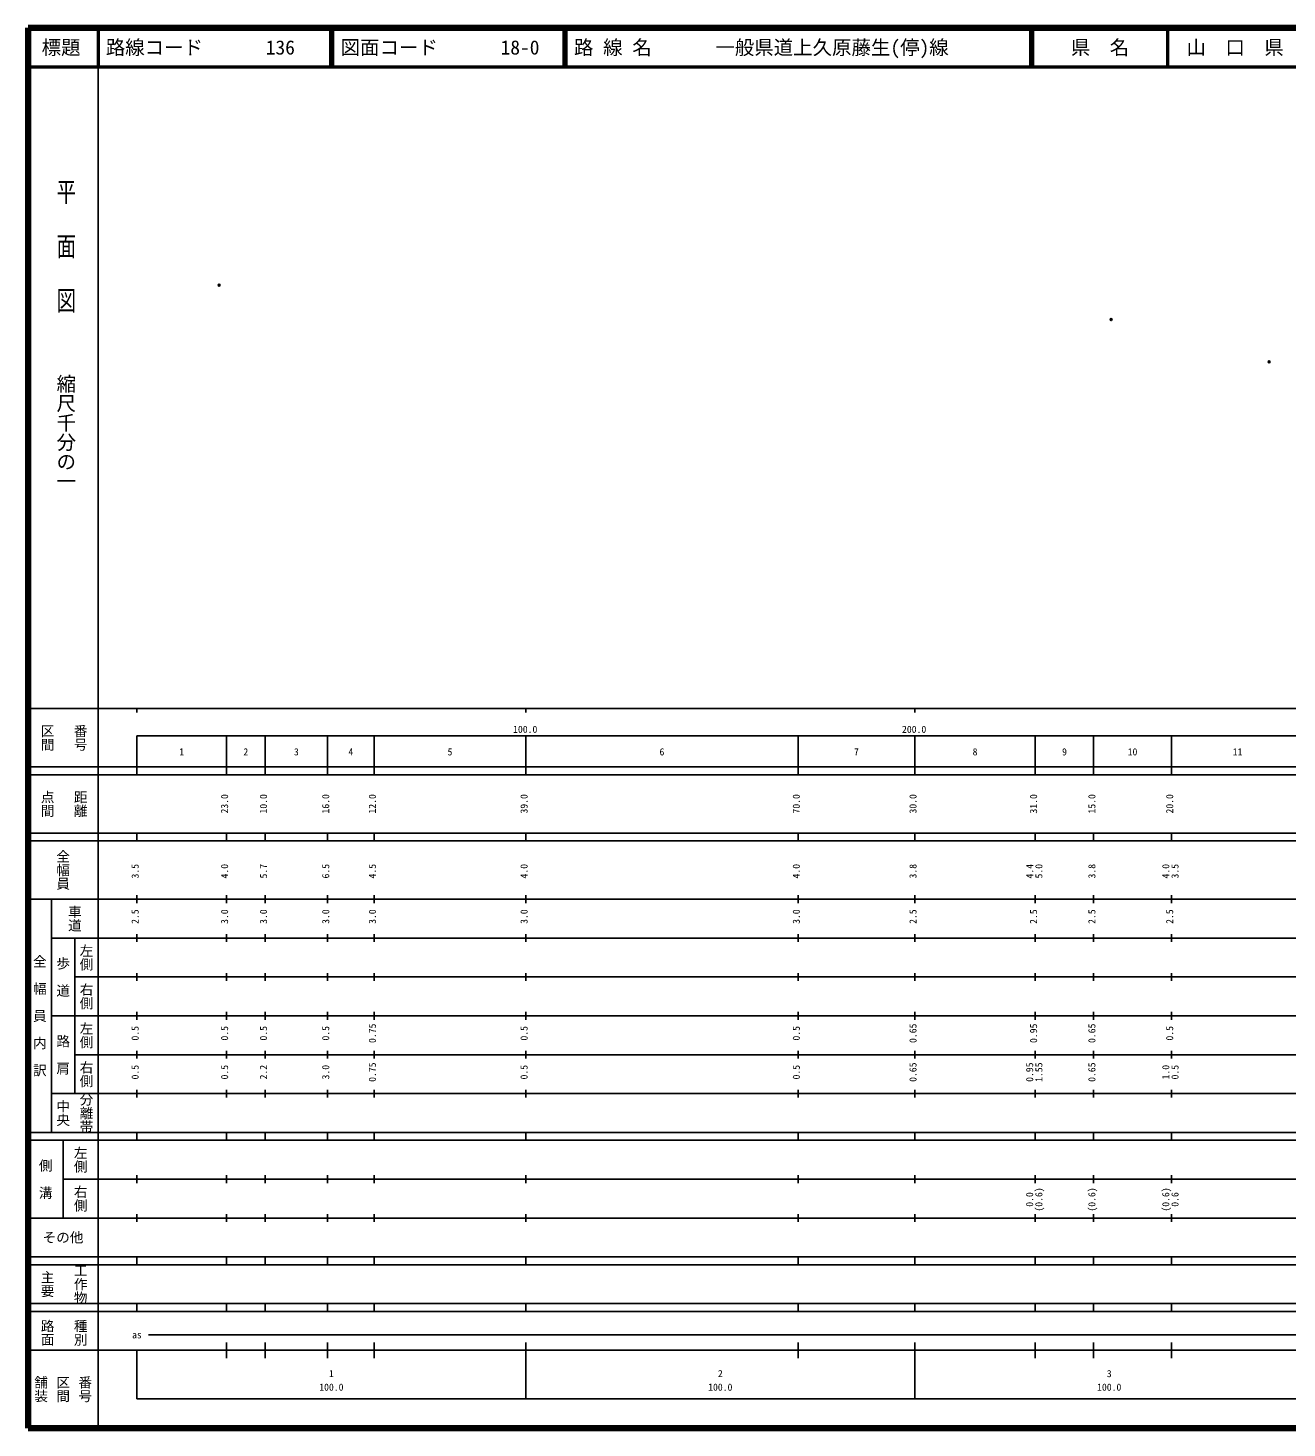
# Model space of a CAD drawing. Units: millimetres on the paper. Extents: x 40 to 680, y 20 to 380.
# Drawn here: x 40 to 363.7, y 20 to 380 of the extents above; entities that cross this region are included whole.
import ezdxf
from ezdxf.enums import TextEntityAlignment as Align

# ---------------------------------------------------------------- set-up
doc = ezdxf.new("R2010")
doc.units = ezdxf.units.MM
doc.header["$PDMODE"] = 32
doc.header["$PDSIZE"] = 0.5
doc.layers.add('M-OTRS', color=6, linetype='Continuous')
doc.layers.add('M-TTL-TXT', color=7, linetype='Continuous')
for name, color, linetype, lineweight in [('M-TTL', 2, 'Continuous', 140), ('M-TTL-BAND', 7, 'Continuous', 25), ('M-TTL-LINE', 7, 'Continuous', 50)]:
    doc.layers.add(name, color=color, linetype=linetype, lineweight=lineweight)
doc.styles.add('@ＭＳ ゴシック', font='')
doc.styles.add('ＭＳ ゴシック', font='')
doc.styles.get('@ＭＳ ゴシック').set_extended_font_data('@MS Gothic')
doc.styles.get('ＭＳ ゴシック').set_extended_font_data('MS Gothic')

msp = doc.modelspace()

# ---------------------------------------------------------------- linework, layer by layer
at = {"layer": 'M-OTRS'}
for p in [(89.141, 313.837), (318.481, 305.015), (359.1, 294.17)]:
    msp.add_point(p, dxfattribs=at)
at = {"layer": 'M-TTL'}
for p, q in [((40, 380), (40, 20)), ((680, 380), (40, 380)), ((40, 20), (680, 20))]:
    msp.add_line(p, q, dxfattribs=at)
at = {"layer": 'M-TTL-BAND'}
for p, q in [((58, 370), (58, 20)), ((40, 205), (579, 205)), ((68, 205), (68, 204)), ((168, 205), (168, 204)), ((268, 205), (268, 204)), ((68, 198), (579, 198)), ((68, 198), (68, 188)), ((91, 188), (91, 198)), ((101, 188), (101, 198)), ((117, 188), (117, 198)), ((129, 188), (129, 198)), ((168, 188), (168, 198)), ((238, 188), (238, 198)), ((268, 188), (268, 198)), ((299, 188), (299, 198)), ((314, 188), (314, 198)), ((334, 188), (334, 198)), ((40, 190), (579, 190)), ((40, 188), (579, 188)), ((40, 173), (579, 173)), ((68, 171), (68, 173)), ((91, 171), (91, 173)), ((101, 171), (101, 173)), ((117, 171), (117, 173)), ((129, 171), (129, 173)), ((168, 171), (168, 173)), ((238, 171), (238, 173)), ((268, 171), (268, 173)), ((299, 171), (299, 173)), ((314, 171), (314, 173)), ((334, 171), (334, 173)), ((40, 171), (579, 171)), ((40, 156), (579, 156)), ((46, 96), (46, 156)), ((68, 155), (68, 157)), ((91, 155), (91, 157)), ((101, 155), (101, 157)), ((117, 155), (117, 157)), ((129, 155), (129, 157)), ((168, 155), (168, 157)), ((238, 155), (238, 157)), ((268, 155), (268, 157)), ((299, 155), (299, 157)), ((314, 155), (314, 157)), ((334, 155), (334, 157)), ((46, 146), (579, 146)), ((52, 146), (52, 106)), ((68, 145), (68, 147)), ((91, 145), (91, 147)), ((101, 145), (101, 147)), ((117, 145), (117, 147)), ((129, 145), (129, 147)), ((168, 145), (168, 147)), ((238, 145), (238, 147)), ((268, 145), (268, 147)), ((299, 145), (299, 147)), ((314, 145), (314, 147)), ((334, 145), (334, 147)), ((68, 135), (68, 137)), ((91, 135), (91, 137)), ((101, 135), (101, 137)), ((117, 135), (117, 137)), ((129, 135), (129, 137)), ((168, 135), (168, 137)), ((238, 135), (238, 137)), ((268, 135), (268, 137)), ((299, 135), (299, 137)), ((314, 135), (314, 137)), ((334, 135), (334, 137)), ((52, 136), (579, 136)), ((46, 126), (579, 126)), ((68, 125), (68, 127)), ((91, 125), (91, 127)), ((101, 125), (101, 127)), ((117, 125), (117, 127)), ((129, 125), (129, 127)), ((168, 125), (168, 127)), ((238, 125), (238, 127)), ((268, 125), (268, 127)), ((299, 125), (299, 127)), ((314, 125), (314, 127)), ((334, 125), (334, 127)), ((52, 116), (579, 116)), ((68, 115), (68, 117)), ((91, 115), (91, 117)), ((101, 115), (101, 117)), ((117, 115), (117, 117)), ((129, 115), (129, 117)), ((168, 115), (168, 117)), ((238, 115), (238, 117)), ((268, 115), (268, 117)), ((299, 115), (299, 117)), ((314, 115), (314, 117)), ((334, 115), (334, 117)), ((46, 106), (579, 106)), ((68, 105), (68, 107)), ((91, 105), (91, 107)), ((101, 105), (101, 107)), ((117, 105), (117, 107)), ((129, 105), (129, 107)), ((168, 105), (168, 107)), ((238, 105), (238, 107)), ((268, 105), (268, 107)), ((299, 105), (299, 107)), ((314, 105), (314, 107)), ((334, 105), (334, 107)), ((40, 96), (579, 96)), ((40, 94), (579, 94)), ((49, 94), (49, 74)), ((68, 94), (68, 96)), ((91, 94), (91, 96)), ((101, 94), (101, 96)), ((117, 94), (117, 96)), ((129, 94), (129, 96)), ((168, 94), (168, 96)), ((238, 94), (238, 96)), ((268, 94), (268, 96)), ((299, 94), (299, 96)), ((314, 94), (314, 96)), ((334, 94), (334, 96)), ((49, 84), (579, 84)), ((68, 83), (68, 85)), ((91, 83), (91, 85)), ((101, 83), (101, 85)), ((117, 83), (117, 85)), ((129, 83), (129, 85)), ((168, 83), (168, 85)), ((238, 83), (238, 85)), ((268, 83), (268, 85)), ((299, 83), (299, 85)), ((314, 83), (314, 85)), ((334, 83), (334, 85)), ((40, 74), (579, 74)), ((68, 73), (68, 75)), ((91, 73), (91, 75)), ((101, 73), (101, 75)), ((117, 73), (117, 75)), ((129, 73), (129, 75)), ((168, 73), (168, 75)), ((238, 73), (238, 75)), ((268, 73), (268, 75)), ((299, 73), (299, 75)), ((314, 73), (314, 75)), ((334, 73), (334, 75)), ((40, 64), (579, 64)), ((40, 62), (579, 62)), ((68, 62), (68, 64)), ((91, 62), (91, 64)), ((101, 62), (101, 64)), ((117, 62), (117, 64)), ((129, 62), (129, 64)), ((168, 62), (168, 64)), ((238, 62), (238, 64)), ((268, 62), (268, 64)), ((299, 62), (299, 64)), ((314, 62), (314, 64)), ((334, 62), (334, 64)), ((40, 52), (579, 52)), ((68, 50), (68, 52)), ((91, 50), (91, 52)), ((101, 50), (101, 52)), ((117, 50), (117, 52)), ((129, 50), (129, 52)), ((168, 50), (168, 52)), ((238, 50), (238, 52)), ((268, 50), (268, 52)), ((299, 50), (299, 52)), ((314, 50), (314, 52)), ((334, 50), (334, 52)), ((40, 50), (579, 50)), ((71, 44), (565, 44)), ((40, 40), (579, 40)), ((68, 40), (68, 27.5)), ((91, 38), (91, 42)), ((101, 38), (101, 42)), ((117, 38), (117, 42)), ((129, 38), (129, 42)), ((168, 27.5), (168, 42)), ((238, 38), (238, 42)), ((268, 27.5), (268, 42)), ((299, 38), (299, 42)), ((314, 38), (314, 42)), ((334, 38), (334, 42)), ((68, 27.5), (579, 27.5))]:
    msp.add_line(p, q, dxfattribs=at)
at = {"layer": 'M-TTL-LINE'}
for p, q in [((58, 380), (58, 370)), ((117.75, 380), (117.75, 370)), ((118.25, 380), (118.25, 370)), ((177.75, 380), (177.75, 370)), ((178.25, 380), (178.25, 370)), ((297.75, 380), (297.75, 370)), ((298.25, 380), (298.25, 370)), ((333, 380), (333, 370)), ((40, 370), (680, 370))]:
    msp.add_line(p, q, dxfattribs=at)

# ---------------------------------------------------------------- texts
at = {"layer": 'M-TTL-BAND', "style": '@ＭＳ ゴシック', "width": 1.4}
msp.add_text('平  面  図', height=3.666, rotation=270, dxfattribs=at).set_placement((49.777, 306.475), align=Align.MIDDLE_RIGHT)
at = {"layer": 'M-TTL-BAND', "style": '@ＭＳ ゴシック'}
msp.add_text('縮尺千分の一', height=3.666, rotation=270, dxfattribs=at).set_placement((49.777, 261.03), align=Align.MIDDLE_RIGHT)
for s, p in [('区間', (45, 197.5)), ('番号', (53.5, 197.5)), ('点間', (45, 180.5)), ('距離', (53.5, 180.5)), ('全幅員', (49, 163.5)), ('車道', (52, 151)), ('左側', (55, 141)), ('全\u3000幅\u3000員\u3000内\u3000訳', (43, 126)), ('歩\u3000道', (49, 136)), ('右側', (55, 131)), ('左側', (55, 121)), ('路\u3000肩', (49, 116)), ('右側', (55, 111)), ('分離帯', (55, 101)), ('中央', (49, 101)), ('左側', (53.5, 89)), ('側\u3000溝', (44.5, 84)), ('右側', (53.5, 79)), ('工作物', (53.5, 57)), ('主要', (45, 57)), ('路面', (45, 44.5)), ('種別', (53.5, 44.5)), ('舗装', (43.333, 30)), ('区間', (49, 30)), ('番号', (54.667, 30))]:
    msp.add_text(s, height=2.566, rotation=270, dxfattribs=at).set_placement(p, align=Align.MIDDLE_CENTER)
at = {"layer": 'M-TTL-BAND', "style": 'ＭＳ ゴシック'}
for s, p in [('100.0', (167.844, 198.195)), ('200.0', (267.844, 198.195)), ('1', (79.5, 192.405)), ('2', (96, 192.405)), ('3', (109, 192.405)), ('4', (123, 192.405)), ('5', (148.5, 192.405)), ('6', (203, 192.405)), ('7', (253, 192.405)), ('8', (283.5, 192.405)), ('9', (306.5, 192.405)), ('10', (324, 192.405)), ('11', (351, 192.405)), ('as', (68, 42.5)), ('1', (118, 32.523)), ('2', (218, 32.523)), ('3', (318, 32.523)), ('100.0', (118, 29.033)), ('100.0', (218, 29.033)), ('100.0', (318, 29.033))]:
    msp.add_text(s, height=1.833, dxfattribs=at).set_placement(p, align=Align.BOTTOM_CENTER)
for s, p in [('23.0', (92, 180.5)), ('10.0', (102, 180.5)), ('16.0', (118, 180.5)), ('12.0', (130, 180.5)), ('39.0', (169, 180.5)), ('70.0', (239, 180.5)), ('30.0', (269, 180.5)), ('31.0', (300, 180.5)), ('15.0', (315, 180.5)), ('20.0', (335, 180.5)), ('3.5', (69, 163.174)), ('4.0', (92, 163.174)), ('5.7', (102, 163.174)), ('6.5', (118, 163.174)), ('4.5', (130, 163.174)), ('4.0', (169, 163.174)), ('4.0', (239, 163.174)), ('3.8', (269, 163.174)), ('4.4', (299, 163.174)), ('5.0', (301.37, 163.174)), ('3.8', (315, 163.174)), ('4.0', (334, 163.174)), ('3.5', (336.37, 163.174)), ('2.5', (69, 151.5)), ('3.0', (92, 151.5)), ('3.0', (102, 151.5)), ('3.0', (118, 151.5)), ('3.0', (130, 151.5)), ('3.0', (169, 151.5)), ('3.0', (239, 151.5)), ('2.5', (269, 151.5)), ('2.5', (300, 151.5)), ('2.5', (315, 151.5)), ('2.5', (335, 151.5)), ('0.5', (69, 121.5)), ('0.5', (92, 121.5)), ('0.5', (102, 121.5)), ('0.5', (118, 121.5)), ('0.75', (130, 121.5)), ('0.5', (169, 121.5)), ('0.5', (239, 121.5)), ('0.65', (269, 121.5)), ('0.95', (300, 121.5)), ('0.65', (315, 121.5)), ('0.5', (335, 121.5)), ('0.5', (69, 111.5)), ('0.5', (92, 111.5)), ('2.2', (102, 111.5)), ('3.0', (118, 111.5)), ('0.75', (130, 111.5)), ('0.5', (169, 111.5)), ('0.5', (239, 111.5)), ('0.65', (269, 111.5)), ('0.95', (299, 111.5)), ('1.55', (301.37, 111.5)), ('0.65', (315, 111.5)), ('1.0', (334, 111.5)), ('0.5', (336.37, 111.5)), ('0.0', (299, 78.764)), ('(0.6)', (301.37, 78.764)), ('(0.6)', (315, 78.764)), ('(0.6)', (334, 78.764)), ('0.6', (336.37, 78.764))]:
    msp.add_text(s, height=1.833, rotation=90, dxfattribs=at).set_placement(p, align=Align.BOTTOM_CENTER)
msp.add_text('その他', height=2.566, dxfattribs=at).set_placement((49, 69), align=Align.MIDDLE_CENTER)
at = {"layer": 'M-TTL-TXT', "style": 'ＭＳ ゴシック'}
for s, p in [('標題', (48.5, 375)), ('県\u3000名', (315.625, 375)), ('山\u3000口\u3000県', (350.375, 375))]:
    msp.add_text(s, height=3.666, dxfattribs=at).set_placement(p, align=Align.MIDDLE_CENTER)
for s, p in [('路線コード', (60, 375)), ('136', (101.142, 375)), ('図面コード', (120.38, 375)), ('18-0', (161.521, 375)), ('路 線 名', (180.38, 375)), ('一般県道上久原藤生(停)線', (216.734, 375))]:
    msp.add_text(s, height=3.666, dxfattribs=at).set_placement(p, align=Align.MIDDLE_LEFT)

doc.saveas('drawing.dxf')
